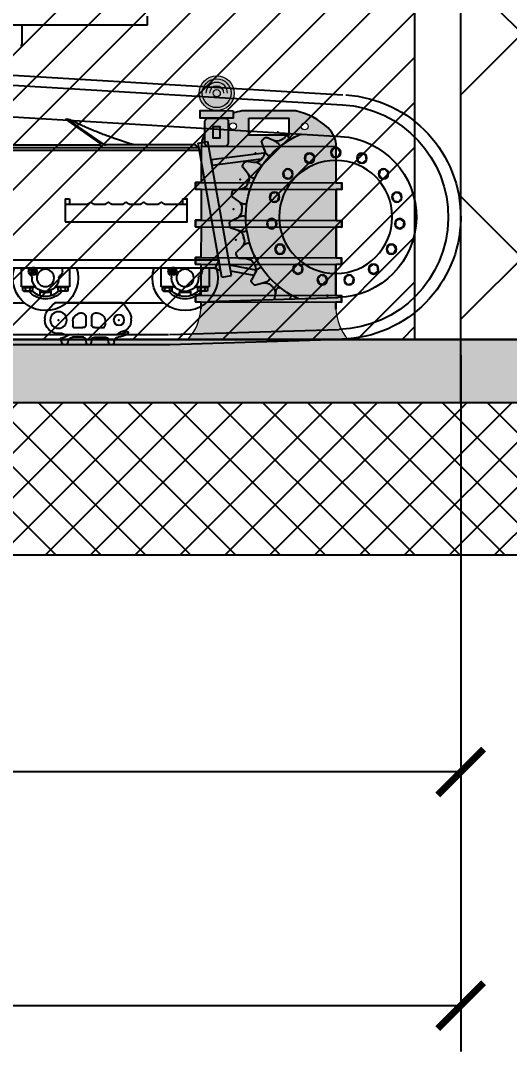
# Model space of a CAD drawing. Header units: metres. Extents: x 668617 to 675126, y 2286318 to 2293677.
# Drawn here: x 672214.571 to 672216.495, y 2287819.993 to 2287824.052 of the extents above; entities that cross this region are included whole.
import ezdxf

# ---------------------------------------------------------------- set-up
doc = ezdxf.new("R2010")
doc.units = ezdxf.units.M
doc.header["$MEASUREMENT"] = 0
doc.layers.add('DMTG_SECCIONES_VIALES', color=250, linetype='Continuous')
doc.layers.add('dp_Fondo del tablero', color=7, linetype='Continuous', lineweight=0, true_color=0xf05123)
doc.layers.add('dp_Pictograma y filete', color=7, linetype='Continuous', lineweight=0, true_color=0x000000)
doc.styles.get("Standard").update_dxf_attribs({"font": 'arial.ttf'})
doc.dimstyles.get("Standard").update_dxf_attribs({"dimtxt": 0.18, "dimasz": 0.18, "dimexe": 0.18, "dimexo": 0.0625, "dimgap": 0.09, "dimtad": 0, "dimtih": 1, "dimtoh": 1, "dimdec": 4, "dimzin": 0, "dimdsep": 46, "dimtxsty": 'Standard', "dimcen": 0.09, "dimadec": 0, "dimazin": 0, "dimtfac": 1, "dimtdec": 4, "dimtofl": 0, "dimtmove": 0, "dimatfit": 3, "dimfxl": 1, "dimtolj": 1, "dimtzin": 0, "dimarcsym": 0})
pattern_1 = [(37.5, (671855.920446, 2287752.40659), (-0.003149668, 0.096341188), [0, -0.076, 0, -0.085, 0, -0.08125]), (7.5, (671855.92045, 2287752.40659), (0.088488835, 0.141107303), [0, -0.041, 0, -0.0685, 0, -0.02625]), (327.5, (671855.858946, 2287752.40659), (0.155707093, 0.000282953), [0, -0.025, 0, -0.09, 0, -0.1175]), (317.5, (671855.85895, 2287752.40659), (0.15030633, 0.04388378), [0, -0.0125, 0, -0.059, 0, -0.0675])]

# ---------------------------------------------------------------- blocks, each defined once
blk = doc.blocks.new('*D448')
at = {"layer": 'Defpoints', "color": 0, "transparency": 16777216}
for p in [(672216.3035, 2287827.5932), (672208.0435, 2287822.5467), (672216.3035, 2287822.5467)]:
    blk.add_point(p, dxfattribs=at)
at = {"layer": 'DMTG_SECCIONES_VIALES', "color": 0, "lineweight": -2, "transparency": 16777216}
for p, q in [((672208.0435, 2287822.6092), (672208.0435, 2287827.7732)), ((672216.3035, 2287822.6092), (672216.3035, 2287827.7732)), ((672208.2235, 2287827.5932), (672211.8497, 2287827.5932)), ((672216.1235, 2287827.5932), (672212.4974, 2287827.5932))]:
    blk.add_line(p, q, dxfattribs=at)
at = {"layer": 'DMTG_SECCIONES_VIALES', "color": 0, "transparency": 16777216}
for points in [[(672208.2235, 2287827.6232), (672208.2235, 2287827.5632), (672208.0435, 2287827.5932)], [(672216.1235, 2287827.6232), (672216.1235, 2287827.5632), (672216.3035, 2287827.5932)]]:
    blk.add_solid(points, dxfattribs=at)
at = {"layer": 'DMTG_SECCIONES_VIALES', "color": 0, "transparency": 16777216, "insert": (672212.1735, 2287827.5932), "char_height": 0.18, "attachment_point": 5}
blk.add_mtext('\\A1;8.26', dxfattribs=at)
blk = doc.blocks.new('veh contruccion')
at = {"color": 0}
for p, q in [((-0.9714, 0.9078), (-0.9714, 0.933)), ((-0.9714, 0.9078), (1.2092, 0.9078)), ((-0.6151, 0.8516), (-0.6151, 0.9078)), ((-0.6151, 0.8516), (-0.6141, 0.8506)), ((-0.6108, 0.8506), (-0.6141, 0.8506)), ((-0.1639, 0.7905), (-1.527, 0.7094)), ((-0.1622, 0.7624), (-1.5254, 0.6813)), ((-0.1568, 0.6721), (-1.52, 0.5911)), ((-0.7411, 0.6416), (-0.8441, 0.5701)), ((-0.7379, 0.6398), (-0.8377, 0.5705)), ((-0.7507, 0.6393), (-0.776, 0.6267)), ((-0.7411, 0.6416), (-0.7507, 0.6393)), ((-0.7411, 0.6416), (-0.7394, 0.6388)), ((-1.3739, 0.5863), (-1.372, 0.5891)), ((-1.3695, 0.5968), (-1.3694, 0.6)), ((-1.3291, 0.5793), (-1.3099, 0.5878)), ((-1.5203, 0.5451), (-1.5133, 0.5571)), ((-1.5133, 0.5571), (-1.4994, 0.5571)), ((-1.4994, 0.5571), (-1.4925, 0.5451)), ((-1.3522, 0.5812), (-1.3583, 0.5853)), ((-1.3462, 0.5674), (-1.3442, 0.5702)), ((-1.338, 0.5753), (-1.3292, 0.5792)), ((-1.3032, 0.5551), (-1.2961, 0.575)), ((-1.2102, 0.1958), (-1.143, 0.5767)), ((-1.1825, 0.1909), (-1.1153, 0.5719)), ((-1.1153, 0.5719), (-1.143, 0.5767)), ((-0.2403, 0.5598), (-1.1174, 0.5598)), ((-1.1174, 0.5598), (-1.1174, 0.5517)), ((-1.1139, 0.5598), (-1.1065, 0.5672)), ((-1.1065, 0.5672), (-0.853, 0.5672)), ((-0.9219, 0.5701), (-0.8833, 0.5833)), ((-0.8377, 0.5705), (-0.8377, 0.5598)), ((-0.8377, 0.5666), (-0.5635, 0.5666)), ((-1.5935, 0.5236), (-1.592, 0.5375)), ((-1.592, 0.5375), (-1.5793, 0.5431)), ((-1.5793, 0.5431), (-1.5681, 0.5349)), ((-1.5681, 0.5349), (-1.5695, 0.5211)), ((-1.5133, 0.533), (-1.5203, 0.5451)), ((-1.4994, 0.533), (-1.5133, 0.533)), ((-1.4925, 0.5451), (-1.4994, 0.533)), ((-1.4447, 0.5349), (-1.4335, 0.5431)), ((-1.4433, 0.5211), (-1.4447, 0.5349)), ((-1.4335, 0.5431), (-1.4207, 0.5375)), ((-1.4207, 0.5375), (-1.4193, 0.5236)), ((-1.3137, 0.5373), (-1.3111, 0.5395)), ((-1.3065, 0.546), (-1.3032, 0.5551)), ((-1.1528, 0.5259), (-1.3024, 0.5449)), ((-1.2945, 0.526), (-1.2992, 0.5317)), ((-1.1548, 0.5099), (-1.2948, 0.5277)), ((-0.2403, 0.5517), (-1.1174, 0.5517)), ((-1.5822, 0.5154), (-1.5935, 0.5236)), ((-1.5695, 0.5211), (-1.5822, 0.5154)), ((-1.4305, 0.5154), (-1.4433, 0.5211)), ((-1.4193, 0.5236), (-1.4305, 0.5154)), ((-1.2928, 0.5111), (-1.2901, 0.5131)), ((-1.2827, 0.5162), (-1.2731, 0.5173)), ((-1.273, 0.5174), (-1.2521, 0.5199)), ((-1.2554, 0.4867), (-1.2427, 0.5036)), ((-1.1528, 0.5259), (-1.1548, 0.5099)), ((-1.6559, 0.4875), (-1.6466, 0.4978)), ((-1.6516, 0.4742), (-1.6559, 0.4875)), ((-1.638, 0.4713), (-1.6516, 0.4742)), ((-1.6466, 0.4978), (-1.633, 0.4949)), ((-1.6287, 0.4817), (-1.638, 0.4713)), ((-1.633, 0.4949), (-1.6287, 0.4817)), ((-1.3841, 0.4817), (-1.3798, 0.4949)), ((-1.3748, 0.4713), (-1.3841, 0.4817)), ((-1.3798, 0.4949), (-1.3662, 0.4978)), ((-1.3612, 0.4742), (-1.3748, 0.4713)), ((-1.3662, 0.4978), (-1.3569, 0.4875)), ((-1.3569, 0.4875), (-1.3612, 0.4742)), ((-1.2707, 0.4727), (-1.2675, 0.474)), ((-1.2612, 0.4789), (-1.2554, 0.4867)), ((-1.2556, 0.4563), (-1.2584, 0.4631)), ((-1.2584, 0.4415), (-1.2552, 0.4427)), ((-1.2472, 0.4434), (-1.2377, 0.4417)), ((-1.2376, 0.4417), (-1.217, 0.4379)), ((-1.6939, 0.4158), (-1.6896, 0.4291)), ((-1.6846, 0.4055), (-1.6939, 0.4158)), ((-1.6896, 0.4291), (-1.676, 0.432)), ((-1.676, 0.432), (-1.6667, 0.4216)), ((-1.6667, 0.4216), (-1.671, 0.4084)), ((-1.3461, 0.4216), (-1.3368, 0.432)), ((-1.3418, 0.4084), (-1.3461, 0.4216)), ((-1.3368, 0.432), (-1.3231, 0.4291)), ((-1.3188, 0.4158), (-1.3282, 0.4055)), ((-1.3231, 0.4291), (-1.3188, 0.4158)), ((-1.2299, 0.4071), (-1.2128, 0.4196)), ((-1.0713, 0.414), (-1.0833, 0.414)), ((-1.0833, 0.414), (-1.0833, 0.3486)), ((-1.0713, 0.414), (-1.0713, 0.3989)), ((-0.7497, 0.414), (-0.7497, 0.3989)), ((-0.7377, 0.414), (-0.7497, 0.414)), ((-0.7377, 0.414), (-0.7377, 0.3486)), ((-1.671, 0.4084), (-1.6846, 0.4055)), ((-1.3282, 0.4055), (-1.3418, 0.4084)), ((-1.2486, 0.3984), (-1.2452, 0.3987)), ((-1.2391, 0.3782), (-1.2397, 0.3855)), ((-1.2376, 0.4015), (-1.2299, 0.4071)), ((-1.0197, 0.3989), (-1.0833, 0.3989)), ((-0.9695, 0.3989), (-1.003, 0.3989)), ((-0.9192, 0.3989), (-0.9527, 0.3989)), ((-0.869, 0.3989), (-0.9018, 0.3989)), ((-0.8187, 0.3989), (-0.8519, 0.3989)), ((-0.7377, 0.3989), (-0.8013, 0.3989)), ((-1.701, 0.3487), (-1.6897, 0.3569)), ((-1.6897, 0.3569), (-1.677, 0.3513)), ((-1.3358, 0.3513), (-1.3231, 0.3569)), ((-1.3231, 0.3569), (-1.3118, 0.3487)), ((-1.2461, 0.3649), (-1.2427, 0.3651)), ((-1.2348, 0.3634), (-1.2263, 0.359)), ((-1.2261, 0.3589), (-1.2075, 0.3492)), ((-1.6995, 0.3349), (-1.701, 0.3487)), ((-1.6868, 0.3292), (-1.6995, 0.3349)), ((-1.6755, 0.3374), (-1.6868, 0.3292)), ((-1.677, 0.3513), (-1.6755, 0.3374)), ((-1.3372, 0.3374), (-1.3358, 0.3513)), ((-1.326, 0.3292), (-1.3372, 0.3374)), ((-1.3132, 0.3349), (-1.326, 0.3292)), ((-1.3118, 0.3487), (-1.3132, 0.3349)), ((-1.238, 0.3205), (-1.2289, 0.3236)), ((-1.2289, 0.3236), (-1.2089, 0.3305)), ((-0.7377, 0.3486), (-1.0833, 0.3486)), ((-1.2494, 0.3208), (-1.246, 0.32)), ((-1.2462, 0.2987), (-1.2447, 0.3059)), ((-1.6787, 0.2708), (-1.6717, 0.2828)), ((-1.6717, 0.2587), (-1.6787, 0.2708)), ((-1.6717, 0.2828), (-1.6578, 0.2828)), ((-1.6578, 0.2828), (-1.6508, 0.2708)), ((-1.6508, 0.2708), (-1.6578, 0.2587)), ((-1.3619, 0.2708), (-1.355, 0.2828)), ((-1.355, 0.2587), (-1.3619, 0.2708)), ((-1.355, 0.2828), (-1.341, 0.2828)), ((-1.341, 0.2828), (-1.3341, 0.2708)), ((-1.3341, 0.2708), (-1.341, 0.2587)), ((-1.2568, 0.288), (-1.2535, 0.2872)), ((-1.2465, 0.2833), (-1.2396, 0.2765)), ((-1.2396, 0.2765), (-1.2246, 0.2617)), ((-1.6578, 0.2587), (-1.6717, 0.2587)), ((-1.341, 0.2587), (-1.355, 0.2587)), ((-1.273, 0.2468), (-1.27, 0.2452)), ((-1.2622, 0.2433), (-1.2526, 0.2436)), ((-1.2526, 0.2436), (-1.2315, 0.2442)), ((-1.1791, 0.21), (-1.1743, 0.2371)), ((-1.1647, 0.218), (-1.1743, 0.2371)), ((0.8892, 0.2401), (-1.1738, 0.2401)), ((-1.1738, 0.2401), (-1.1738, 0.2361)), ((-1.1738, 0.2401), (-1.1738, 0.2361)), ((-1.1647, 0.218), (-1.1738, 0.2361)), ((-1.6266, 0.2086), (-1.6251, 0.2224)), ((-1.6153, 0.2004), (-1.6266, 0.2086)), ((-1.6251, 0.2224), (-1.6124, 0.2281)), ((-1.6026, 0.2061), (-1.6153, 0.2004)), ((-1.6124, 0.2281), (-1.6012, 0.2199)), ((-1.6012, 0.2199), (-1.6026, 0.2061)), ((-1.4116, 0.2199), (-1.4003, 0.2281)), ((-1.4102, 0.2061), (-1.4116, 0.2199)), ((-1.3974, 0.2004), (-1.4102, 0.2061)), ((-1.4003, 0.2281), (-1.3876, 0.2224)), ((-1.3862, 0.2086), (-1.3974, 0.2004)), ((-1.3876, 0.2224), (-1.3862, 0.2086)), ((-1.2898, 0.2178), (-1.2869, 0.216)), ((-1.2813, 0.2102), (-1.2767, 0.2017)), ((-1.2048, 0.226), (-1.2787, 0.2118)), ((-1.2765, 0.2248), (-1.2729, 0.2312)), ((-1.2078, 0.2091), (-1.2735, 0.1964)), ((-1.161, 0.218), (-1.1791, 0.21)), ((0.8801, 0.218), (-1.1647, 0.218)), ((-1.161, 0.218), (-1.1647, 0.218)), ((-1.1477, 0.1667), (-1.1477, 0.218)), ((-1.1266, 0.2071), (-1.1266, 0.218)), ((-1.0301, 0.218), (-1.0301, 0.2071)), ((-1.009, 0.218), (-1.009, 0.1667)), ((-0.7507, 0.1667), (-0.7507, 0.218)), ((-0.7296, 0.2071), (-0.7296, 0.218)), ((-0.6332, 0.218), (-0.6332, 0.2071)), ((-0.6121, 0.218), (-0.6121, 0.1667)), ((-1.558, 0.1862), (-1.5487, 0.1966)), ((-1.5537, 0.173), (-1.558, 0.1862)), ((-1.5487, 0.1966), (-1.5351, 0.1937)), ((-1.5308, 0.1804), (-1.5401, 0.1701)), ((-1.5351, 0.1937), (-1.5308, 0.1804)), ((-1.482, 0.1804), (-1.4777, 0.1937)), ((-1.4727, 0.1701), (-1.482, 0.1804)), ((-1.4777, 0.1937), (-1.4641, 0.1966)), ((-1.4641, 0.1966), (-1.4547, 0.1862)), ((-1.4547, 0.1862), (-1.459, 0.173)), ((-1.3174, 0.1832), (-1.315, 0.1807)), ((-1.3081, 0.1766), (-1.2988, 0.174)), ((-1.2767, 0.2016), (-1.2667, 0.1831)), ((-1.1825, 0.1909), (-1.2102, 0.1958)), ((-1.1236, 0.2), (-1.1195, 0.1958)), ((-1.0372, 0.1958), (-1.033, 0.2)), ((-0.7267, 0.2), (-0.7225, 0.1958)), ((-0.6403, 0.1958), (-0.6361, 0.2)), ((-1.5401, 0.1701), (-1.5537, 0.173)), ((-1.459, 0.173), (-1.4727, 0.1701)), ((-1.342, 0.1603), (-1.3397, 0.1578)), ((-1.3361, 0.1506), (-1.3342, 0.1412)), ((-1.3272, 0.1632), (-1.3219, 0.1682)), ((-1.2988, 0.174), (-1.2785, 0.1684)), ((-1.1446, 0.1636), (-1.1104, 0.1636)), ((-1.1429, 0.1616), (-1.1429, 0.1636)), ((-1.1429, 0.1616), (-1.1142, 0.1616)), ((-1.1425, 0.153), (-1.1425, 0.1616)), ((-1.1425, 0.153), (-1.1401, 0.1516)), ((-1.1401, 0.1516), (-1.117, 0.1516)), ((-1.1355, 0.1532), (-1.1355, 0.1616)), ((-1.1216, 0.1532), (-1.1216, 0.1616)), ((-1.117, 0.1516), (-1.1146, 0.153)), ((-1.1146, 0.153), (-1.1146, 0.1616)), ((-1.1142, 0.1636), (-1.1142, 0.1616)), ((-1.0934, 0.1509), (-1.0934, 0.1389)), ((-1.0885, 0.1472), (-1.0682, 0.1472)), ((-1.0633, 0.1389), (-1.0633, 0.1512)), ((-1.0462, 0.1636), (-1.012, 0.1636)), ((-1.0424, 0.1636), (-1.0424, 0.1616)), ((-1.0138, 0.1616), (-1.0424, 0.1616)), ((-1.042, 0.153), (-1.042, 0.1616)), ((-1.0396, 0.1516), (-1.042, 0.153)), ((-1.0165, 0.1516), (-1.0396, 0.1516)), ((-1.035, 0.1532), (-1.035, 0.1616)), ((-1.0211, 0.1532), (-1.0211, 0.1616)), ((-1.0142, 0.153), (-1.0165, 0.1516)), ((-1.0142, 0.153), (-1.0142, 0.1616)), ((-1.0138, 0.1616), (-1.0138, 0.1636)), ((-0.7477, 0.1636), (-0.7135, 0.1636)), ((-0.746, 0.1616), (-0.746, 0.1636)), ((-0.746, 0.1616), (-0.7173, 0.1616)), ((-0.7456, 0.153), (-0.7456, 0.1616)), ((-0.7456, 0.153), (-0.7432, 0.1516)), ((-0.7432, 0.1516), (-0.7201, 0.1516)), ((-0.7386, 0.1532), (-0.7386, 0.1616)), ((-0.7247, 0.1532), (-0.7247, 0.1616)), ((-0.7201, 0.1516), (-0.7177, 0.153)), ((-0.7177, 0.153), (-0.7177, 0.1616)), ((-0.7173, 0.1636), (-0.7173, 0.1616)), ((-0.6965, 0.1509), (-0.6965, 0.1389)), ((-0.6915, 0.1472), (-0.6713, 0.1472)), ((-0.6663, 0.1389), (-0.6663, 0.1512)), ((-0.6493, 0.1636), (-0.6151, 0.1636)), ((-0.6455, 0.1636), (-0.6455, 0.1616)), ((-0.6169, 0.1616), (-0.6455, 0.1616)), ((-0.6451, 0.153), (-0.6451, 0.1616)), ((-0.6427, 0.1516), (-0.6451, 0.153)), ((-0.6196, 0.1516), (-0.6427, 0.1516)), ((-0.6381, 0.1532), (-0.6381, 0.1616)), ((-0.6242, 0.1532), (-0.6242, 0.1616)), ((-0.6172, 0.153), (-0.6196, 0.1516)), ((-0.6172, 0.153), (-0.6172, 0.1616)), ((-0.6169, 0.1616), (-0.6169, 0.1636)), ((-1.1428, 0.1219), (-1.5133, 0.133)), ((-1.3785, 0.1354), (-1.377, 0.1324)), ((-1.3342, 0.1411), (-1.3316, 0.1276)), ((-0.7422, 0.1185), (-1.0176, 0.1185)), ((-0.8981, 0.1185), (-0.7093, 0.1185)), ((-0.2548, 0.1185), (-0.6207, 0.1185)), ((-0.9189, 0.0929), (-0.9059, 0.1118)), ((-0.8369, 0.0865), (-0.8293, 0.0888)), ((-0.7783, 0.0884), (-0.7721, 0.0859)), ((-0.6899, 0.0994), (-0.7032, 0.114)), ((-0.925, 0.0693), (-0.925, 0.0733)), ((-0.8511, 0.0673), (-0.8511, 0.0557)), ((-0.8124, 0.0763), (-0.8124, 0.0557)), ((-0.7963, 0.0763), (-0.7963, 0.0557)), ((-0.7596, 0.0673), (-0.7596, 0.0527)), ((-0.6797, 0.0733), (-0.6797, 0.0693)), ((-1.0339, 0.0282), (-1.516, 0.0426)), ((-0.8475, 0.049), (-0.8475, 0.0482)), ((-0.846, 0.0467), (-0.8234, 0.0467)), ((-0.8219, 0.0477), (-0.8204, 0.0477)), ((-0.7883, 0.0477), (-0.7869, 0.0477)), ((-0.7854, 0.0467), (-0.7628, 0.0467)), ((-0.7612, 0.049), (-0.7612, 0.0482)), ((-0.7287, 0.0306), (-0.7184, 0.0306)), ((-1.0348, 0), (-1.5247, 0.0148)), ((1.0348, 0), (-1.0348, 0)), ((1.0342, 0.0281), (-1.0315, 0.0281)), ((-0.889, 0.0211), (-0.8962, 0.0224)), ((-0.7523, 0.0281), (-0.8891, 0.0281)), ((-0.7345, 0.0281), (-0.8855, 0.0281)), ((-0.8767, 0.0083), (-0.8759, 0.0026)), ((-0.8611, 0.0025), (-0.8591, 0.0158)), ((-0.8187, 0.0201), (-0.8541, 0.0201)), ((-0.8114, 0.0025), (-0.8137, 0.0159)), ((-0.7951, 0.0159), (-0.7974, 0.0025)), ((-0.7901, 0.0201), (-0.7583, 0.0201)), ((-0.7447, 0.003), (-0.7467, 0.0109)), ((-0.7238, 0.016), (-0.728, 0.0028)), ((-0.7238, 0.016), (-0.7239, 0.0159)), ((-0.8641, 0), (-0.8729, 0)), ((-0.8004, 0), (-0.8084, 0)), ((-0.7318, 0), (-0.7408, 0))]:
    blk.add_line(p, q, dxfattribs=at)
for centre, radius in [((-1.5064, 0.5451), 0.0143), ((-1.5808, 0.5293), 0.0143), ((-1.432, 0.5293), 0.0143), ((-1.5064, 0.3622), 0.1608), ((-1.6423, 0.4846), 0.0143), ((-1.3705, 0.4846), 0.0143), ((-1.6803, 0.4187), 0.0143), ((-1.3325, 0.4187), 0.0143), ((-1.6883, 0.3431), 0.0143), ((-1.3245, 0.3431), 0.0143), ((-1.6648, 0.2708), 0.0143), ((-1.348, 0.2708), 0.0143), ((-1.6139, 0.2142), 0.0143), ((-1.3989, 0.2142), 0.0143), ((-1.0783, 0.1889), 0.0246), ((-1.0445, 0.208), 0.01), ((-1.0445, 0.208), 0.00661), ((-1.0445, 0.208), 0.00618), ((-1.0445, 0.208), 0.00301), ((-0.6814, 0.1889), 0.0246), ((-0.6476, 0.208), 0.01), ((-0.6476, 0.208), 0.00661), ((-0.6476, 0.208), 0.00618), ((-0.6476, 0.208), 0.00301), ((-1.5444, 0.1833), 0.0143), ((-1.4684, 0.1833), 0.0143), ((-0.7184, 0.0693), 0.0236), ((-0.8903, 0.0693), 0.0151)]:
    blk.add_circle(centre, radius, dxfattribs=at)
for centre, radius, start, end in [((-1.5142, 0.3621), 0.3475, 93.4023, 268.2799), ((-1.5064, 0.3622), 0.3197, 93.4023, 268.2799), ((-1.0875, 1.2662), 0.7114, 293.6474, 294.23), ((-1.0586, 1.2019), 0.6408, 294.2289, 294.8752), ((-1.0283, 1.1366), 0.5689, 294.8742, 295.6014), ((-0.997, 1.0712), 0.4964, 295.5993, 296.4329), ((-1.5064, 0.3622), 0.2293, 93.4023, 268.2799), ((-1.5064, 0.3622), 0.2556, 294.5235, 67.1589), ((-1.3781, 0.5891), 0.00502, 240.8682, 326.4589), ((-1.3846, 0.5975), 0.0151, 326.4593, 357.4595), ((-1.345, 0.6054), 0.0241, 192.6495, 236.4592), ((-1.3078, 0.5832), 0.00502, 47.989, 113.9692), ((-1.5247, 0.3424), 0.3291, 46.2965, 47.9887), ((-1.3014, 1.8024), 1.2888, 289.2555, 289.5773), ((-1.2909, 1.7728), 1.2574, 289.5772, 289.907), ((-1.2781, 1.7377), 1.2201, 289.9069, 290.2468), ((-1.2638, 1.6989), 1.1787, 290.2467, 290.5985), ((-1.2477, 1.6561), 1.133, 290.598, 290.964), ((-1.23, 1.61), 1.0835, 290.9641, 291.3468), ((-1.2105, 1.5599), 1.0298, 291.3461, 291.7488), ((-1.189, 1.5061), 0.9719, 291.7491, 292.1756), ((-1.1661, 1.4498), 0.9111, 292.1753, 292.63), ((-1.1413, 1.3905), 0.8468, 292.6297, 293.1184), ((-1.1152, 1.3294), 0.7804, 293.1172, 293.6475), ((-1.3389, 0.6013), 0.0241, 236.4593, 293.9686), ((-1.3421, 0.5645), 0.00502, 144.9687, 230.5599), ((-1.3319, 0.5615), 0.0151, 113.9687, 144.9687), ((-1.3008, 0.5767), 0.00502, 340.3169, 46.297), ((-1.3008, 0.5767), 0.00502, 340.3169, 46.297), ((-0.939, 0.6192), 0.052, 269.8901, 271.0938), ((-0.939, 0.6193), 0.0521, 271.0938, 272.2945), ((-0.939, 0.6194), 0.0522, 272.294, 273.4917), ((-0.939, 0.6196), 0.0524, 273.4919, 274.6866), ((-0.939, 0.6197), 0.0525, 274.6872, 275.8792), ((-0.9391, 0.6198), 0.0526, 275.8786, 277.0678), ((-0.9391, 0.6199), 0.0527, 277.0678, 278.2543), ((-0.9391, 0.62), 0.0528, 278.254, 279.438), ((-0.9391, 0.6201), 0.053, 279.4372, 280.6186), ((-0.9391, 0.6203), 0.0531, 280.619, 281.8284), ((-0.9391, 0.6204), 0.0532, 281.8295, 283.0316), ((-0.9392, 0.6205), 0.0533, 283.0308, 284.2255), ((-0.9392, 0.6205), 0.0534, 284.2255, 285.4129), ((-0.9392, 0.6206), 0.0535, 285.4135, 286.5933), ((-0.9392, 0.6207), 0.0535, 286.5924, 287.7649), ((-0.9393, 0.6208), 0.0536, 287.764, 288.9291), ((-1.3103, 1.828), 1.316, 288.9408, 289.2559), ((-0.3772, -28.0783), 28.6495, 90.9505, 90.95165), ((0.4736, -23.6495), 24.253, 93.13289, 93.13427), ((1.0874, -20.1145), 20.7725, 95.35521, 95.35681), ((1.5483, -17.435), 18.1616, 97.59078, 97.59261), ((2.2074, -17.1005), 17.9306, 99.81821, 99.82005), ((2.2634, -13.9926), 14.8893, 102.06809, 102.07038), ((2.5266, -12.6106), 13.6038, 104.36741, 104.36993), ((2.7474, -11.4495), 12.5438, 106.65803, 106.66078), ((2.9351, -10.4524), 11.6517, 108.9455, 108.94848), ((3.0953, -9.5897), 10.8963, 111.21241, 111.21562), ((3.2324, -8.8319), 10.2473, 113.45748, 113.46091), ((3.3499, -8.1569), 9.6822, 115.68189, 115.68556), ((3.5956, -7.8411), 9.5108, 117.83739, 117.84106), ((3.5073, -6.9981), 8.7299, 119.90515, 119.90905), ((3.7678, -6.8426), 8.7302, 121.89241, 121.89631), ((3.7455, -6.2798), 8.2453, 123.82316, 123.82729), ((-1.3169, 0.5412), 0.00502, 223.7254, 309.3161), ((-1.3207, 0.5511), 0.0151, 309.3165, 340.3166), ((-1.2805, 0.547), 0.0241, 160.3164, 219.3163), ((-1.2897, 0.5071), 0.00502, 127.8259, 213.4171), ((-1.2759, 0.5413), 0.0241, 219.3165, 276.8258), ((-1.2809, 0.5012), 0.0151, 96.8259, 127.8259), ((-1.2515, 0.5149), 0.00502, 30.8461, 96.8263), ((-1.5297, 0.3487), 0.3291, 29.1537, 30.8458), ((-1.2467, 0.5066), 0.00502, 323.174, 29.1541), ((-1.2467, 0.5066), 0.00502, 323.174, 29.1541), ((-1.2726, 0.4774), 0.00502, 206.5825, 292.1732), ((-1.2732, 0.488), 0.0151, 292.1736, 323.1737), ((-1.2361, 0.4722), 0.0241, 143.1735, 202.1734), ((-1.2566, 0.4368), 0.00502, 110.683, 196.2742), ((-1.2333, 0.4654), 0.0241, 202.1736, 259.6829), ((-1.2499, 0.4286), 0.0151, 79.683, 110.683), ((-1.2178, 0.433), 0.00502, 13.7033, 79.6835), ((-1.5327, 0.3562), 0.3291, 12.0108, 13.7029), ((-1.2157, 0.4236), 0.00502, 306.0312, 12.0113), ((-1.2157, 0.4236), 0.00502, 306.0312, 12.0113), ((-1.249, 0.4034), 0.00502, 189.4397, 275.0303), ((-1.2465, 0.4137), 0.0151, 275.0308, 306.0309), ((-1.2157, 0.3876), 0.0241, 126.0307, 185.0306), ((-1.0197, 0.4039), 0.00502, 269.9997, 330.0001), ((-1.011, 0.3989), 0.00502, 29.9999, 150.0003), ((-1.0023, 0.4039), 0.00502, 209.9998, 269.9998), ((-0.9695, 0.4039), 0.00502, 269.9997, 330.0001), ((-0.9608, 0.3989), 0.00502, 29.9999, 150.0003), ((-0.9521, 0.4039), 0.00502, 209.9998, 269.9998), ((-0.9192, 0.4039), 0.00502, 269.9997, 330.0001), ((-0.9105, 0.3989), 0.00502, 29.9999, 150.0003), ((-0.9018, 0.4039), 0.00502, 209.9998, 269.9998), ((-0.869, 0.4039), 0.00502, 269.9997, 330.0001), ((-0.8603, 0.3989), 0.00502, 29.9999, 150.0003), ((-0.8516, 0.4039), 0.00502, 209.9998, 269.9998), ((-0.8187, 0.4039), 0.00502, 269.9997, 330.0001), ((-0.81, 0.3989), 0.00502, 29.9999, 150.0003), ((-0.8013, 0.4039), 0.00502, 209.9998, 269.9998), ((-1.2458, 0.3599), 0.00502, 93.5402, 179.1314), ((-1.2417, 0.35), 0.0151, 62.5402, 93.5401), ((-1.215, 0.3803), 0.0241, 185.0307, 242.54), ((-1.2483, 0.3257), 0.00502, 172.2968, 257.8875), ((-1.2211, 0.3008), 0.0241, 108.8878, 167.8877), ((-1.2105, 0.3352), 0.00502, 288.8883, 354.8684), ((-1.2105, 0.3352), 0.00502, 288.8883, 354.8684), ((-1.2098, 0.3448), 0.00502, 356.5604, 62.5406), ((-1.5333, 0.3642), 0.3291, 354.8679, 356.5601), ((-1.2226, 0.2936), 0.0241, 167.8879, 225.3972), ((-1.2429, 0.3348), 0.0151, 257.8879, 288.888), ((-1.258, 0.2831), 0.00502, 76.3973, 161.9885), ((-1.2571, 0.2726), 0.0151, 45.3973, 76.3973), ((-1.2706, 0.2512), 0.00502, 155.1539, 240.7446), ((-1.2519, 0.2195), 0.0241, 91.7449, 150.7449), ((-1.2627, 0.2583), 0.0151, 240.745, 271.7452), ((-1.2316, 0.2492), 0.00502, 271.7455, 337.7256), ((-1.2316, 0.2492), 0.00502, 271.7455, 337.7256), ((-1.5315, 0.3721), 0.3291, 337.7251, 339.4172), ((-1.2281, 0.2581), 0.00502, 339.4176, 45.3977), ((-1.2924, 0.2134), 0.00502, 59.2544, 144.8456), ((-1.2946, 0.2031), 0.0151, 28.2545, 59.2544), ((-1.2554, 0.213), 0.0241, 150.745, 208.2543), ((-1.0783, 0.1889), 0.0929, 161.7289, 18.2711), ((-1.1165, 0.2071), 0.01, 180, 225), ((-1.0401, 0.2071), 0.01, 315, 0), ((-0.6814, 0.1889), 0.0929, 161.7289, 18.2711), ((-0.7196, 0.2071), 0.01, 180, 225), ((-0.6432, 0.2071), 0.01, 315, 0), ((-1.3137, 0.1866), 0.00502, 138.0111, 223.6018), ((-1.3041, 0.1911), 0.0151, 223.6022, 254.6023), ((-1.5275, 0.379), 0.3291, 320.5822, 322.2744), ((-1.2712, 0.1807), 0.00502, 322.2747, 28.2549), ((-1.1266, 0.1887), 0.01, 0.17, 45), ((-1.0783, 0.1889), 0.0382, 180.1603, 359.8301), ((-1.0301, 0.1887), 0.01, 135, 179.8301), ((-0.7296, 0.1887), 0.01, 0.17, 45), ((-0.6814, 0.1889), 0.0382, 180.1603, 359.8301), ((-0.6332, 0.1887), 0.01, 135, 179.8301), ((-1.3457, 0.157), 0.00502, 42.1116, 127.7028), ((-1.3509, 0.1477), 0.0151, 11.1116, 42.1116), ((-1.3106, 0.1457), 0.0241, 133.6022, 191.1115), ((-1.3052, 0.1508), 0.0241, 74.6021, 133.602), ((-1.2771, 0.1733), 0.00502, 254.6026, 320.5827), ((-1.2771, 0.1733), 0.00502, 254.6026, 320.5827), ((-1.1446, 0.1667), 0.00301, 179.9999, 270), ((-1.139, 0.1562), 0.00461, 269.5904, 318.9756), ((-1.1286, 0.1677), 0.0161, 244.3411, 295.6589), ((-1.0783, 0.1889), 0.06, 218.4286, 321.5714), ((-1.1181, 0.1562), 0.00461, 221.0243, 269.5904), ((-1.0783, 0.1889), 0.0528, 224.201, 315.799), ((-1.1104, 0.1556), 0.00804, 46.0186, 90), ((-1.0984, 0.1509), 0.00502, 0.0001, 46.3702), ((-1.0885, 0.1522), 0.00502, 187.6179, 270), ((-1.0682, 0.1522), 0.00502, 270, 352.3821), ((-1.0582, 0.1509), 0.00502, 133.6283, 172.861), ((-1.0462, 0.1556), 0.00804, 90, 134.1833), ((-1.0385, 0.1562), 0.00461, 270.4096, 318.9757), ((-1.0281, 0.1677), 0.0161, 244.3411, 295.6589), ((-1.0176, 0.1562), 0.00461, 221.0243, 270.4096), ((-1.012, 0.1667), 0.00301, 270.0001, 0.0001), ((-0.7477, 0.1667), 0.00301, 179.9999, 270), ((-0.7421, 0.1562), 0.00461, 269.5904, 318.9756), ((-0.7317, 0.1677), 0.0161, 244.3411, 295.6589), ((-0.6814, 0.1889), 0.06, 218.4286, 321.5714), ((-0.7212, 0.1562), 0.00461, 221.0243, 269.5904), ((-0.6814, 0.1889), 0.0528, 224.201, 315.799), ((-0.7135, 0.1556), 0.00804, 46.0186, 90), ((-0.7015, 0.1509), 0.00502, 0.0001, 46.3702), ((-0.6915, 0.1522), 0.00502, 187.6179, 270), ((-0.6713, 0.1522), 0.00502, 270, 352.3821), ((-0.6613, 0.1509), 0.00502, 133.6283, 172.861), ((-0.6493, 0.1556), 0.00804, 90, 134.1833), ((-0.6416, 0.1562), 0.00461, 270.4096, 318.9757), ((-0.6312, 0.1677), 0.0161, 244.3411, 295.6589), ((-0.6207, 0.1562), 0.00461, 221.0243, 270.4096), ((-0.6151, 0.1667), 0.00301, 270.0001, 0.0001), ((-1.374, 0.1377), 0.00502, 120.8682, 206.4589), ((-1.3635, 0.1391), 0.0151, 206.4593, 222.706), ((-0.8894, 0.1004), 0.0201, 115.8419, 145.5562), ((-0.7181, 0.1004), 0.0201, 42.4742, 64.158), ((-0.8903, 0.0733), 0.0347, 145.5562, 180), ((-0.8255, 0.0763), 0.0131, 0, 106.906), ((-0.7833, 0.0763), 0.0131, 67.8081, 180), ((-0.7184, 0.0733), 0.0387, 0, 43.5365), ((-0.8903, 0.0693), 0.0347, 180, 263.2746), ((-0.831, 0.0673), 0.0201, 106.906, 180), ((-0.7797, 0.0673), 0.0201, 0, 67.8081), ((-0.7184, 0.0693), 0.0387, 270, 360), ((-0.9127, 0.0331), 0.00352, 92.3382, 186.9488), ((-0.9142, 0.0329), 0.00201, 186.9488, 229.9058), ((-0.8891, 0.0628), 0.041, 229.9058, 260), ((-0.913, 0.0336), 0.00301, 50.654, 87.4745), ((-0.8891, 0.0628), 0.0347, 230.6542, 270), ((-0.895, 0.0299), 0.00502, 18.8336, 83.2745), ((-0.8855, 0.0331), 0.00502, 198.8335, 270), ((-0.8431, 0.0557), 0.00804, 180, 236.8898), ((-0.846, 0.0482), 0.00151, 180, 270), ((-0.8234, 0.0482), 0.00151, 270, 340.5288), ((-0.8204, 0.0557), 0.00804, 270, 0), ((-0.7883, 0.0557), 0.00804, 180, 270), ((-0.7854, 0.0482), 0.00151, 199.4713, 270), ((-0.7628, 0.0482), 0.00151, 270, 0), ((-0.7646, 0.0527), 0.00502, 312.5319, 0), ((-0.7287, 0.0226), 0.00804, 90, 136.5675), ((-0.8916, 0.0063), 0.0151, 7.8712, 80), ((-0.8729, 0.003), 0.00301, 187.8712, 270.0001), ((-0.8641, 0.003), 0.00301, 270.0002, 351.4692), ((-0.8541, 0.015), 0.00502, 89.9999, 171.4693), ((-0.8187, 0.015), 0.00502, 9.9262, 90), ((-0.8084, 0.003), 0.00301, 189.9263, 270), ((-0.8004, 0.003), 0.00301, 270, 350.0737), ((-0.7901, 0.015), 0.00502, 90, 170.0738), ((-0.7583, 0.008), 0.0121, 14.0362, 90), ((-0.7523, 0.0201), 0.00804, 53.3565, 90.0001), ((-0.7168, 0.0678), 0.0514, 233.3565, 261.3811), ((-0.7408, 0.004), 0.00402, 194.0362, 269.9998), ((-0.7318, 0.004), 0.00402, 269.9999, 342.646), ((-0.7246, 0.0161), 0.000789, 342.646, 81.3811)]:
    blk.add_arc(centre, radius, start, end, dxfattribs=at)
for p in [(-1.3421, 0.6031), (-1.3556, 0.5834), (-1.2971, 0.5291), (-1.2784, 0.544), (-1.2572, 0.46), (-1.2349, 0.4687), (-1.0833, 0.414), (-1.0833, 0.414), (-1.2394, 0.3822), (-1.2156, 0.384), (-1.0833, 0.3989), (-1.0833, 0.3486), (-1.2454, 0.3026), (-1.2221, 0.2973), (-1.2745, 0.2283), (-1.2539, 0.2164), (-1.1647, 0.218), (-0.8981, 0.1185), (-0.7093, 0.1185), (-0.8903, 0.0693), (-0.8903, 0.0693), (-0.7184, 0.0693), (-0.8855, 0.0281), (-0.8347, 0.0281), (-0.8347, 0.0281), (-0.8347, 0.0281), (-0.7741, 0.0281), (-0.7741, 0.0281), (-0.7741, 0.0281), (-0.7345, 0.0281), (-0.8755, 0), (-0.8615, 0), (-0.8109, 0), (-0.7979, 0), (-0.7439, 0), (-0.7288, 0)]:
    blk.add_point(p, dxfattribs=at)
blk = doc.blocks.new('_ArchTick')
at = {"color": 0, "linetype": 'ByBlock', "const_width": 0.15}
blk.add_lwpolyline([(-0.5, -0.5), (0.5, 0.5)], dxfattribs=at)
blk = doc.blocks.new('*D438')
at = {"layer": 'Defpoints', "color": 0, "transparency": 16777216}
for p in [(672210.9435, 2287822.7967), (672216.3035, 2287822.7967), (672210.9435, 2287821.0933)]:
    blk.add_point(p, dxfattribs=at)
at = {"layer": 'DMTG_SECCIONES_VIALES', "color": 0, "lineweight": -2, "transparency": 16777216}
for p, q in [((672210.9435, 2287822.7342), (672210.9435, 2287820.9133)), ((672216.3035, 2287822.7342), (672216.3035, 2287820.9133)), ((672210.9435, 2287821.0933), (672213.2998, 2287821.0933)), ((672216.3035, 2287821.0933), (672213.9473, 2287821.0933))]:
    blk.add_line(p, q, dxfattribs=at)
at = {"layer": 'DMTG_SECCIONES_VIALES', "color": 0, "lineweight": -2, "transparency": 16777216, "xscale": 0.18, "yscale": 0.18, "zscale": 0.18, "rotation": 180}
blk.add_blockref('_ArchTick', (672210.9435, 2287821.0933), dxfattribs=at)
at = {"layer": 'DMTG_SECCIONES_VIALES', "color": 0, "lineweight": -2, "transparency": 16777216, "xscale": 0.18, "yscale": 0.18, "zscale": 0.18}
blk.add_blockref('_ArchTick', (672216.3035, 2287821.0933), dxfattribs=at)
at = {"layer": 'DMTG_SECCIONES_VIALES', "color": 0, "transparency": 16777216, "insert": (672213.6235, 2287821.0933), "char_height": 0.18, "attachment_point": 5}
blk.add_mtext('\\A1;5.36', dxfattribs=at)
blk = doc.blocks.new('tambo_SCT')
at = {"layer": 'dp_Fondo del tablero', "true_color": 0xf08e0f}
h = blk.add_hatch(color=30, dxfattribs=at)
edge = h.paths.add_edge_path()
edge.add_arc((7.06, 62.65), 4.44, 0, 360)
at = {"layer": 'dp_Fondo del tablero', "true_color": 0xffca00}
h = blk.add_hatch(color=40, dxfattribs=at)
h.paths.add_polyline_path([(11.25, 58.21), (11.25, 56.3), (7.06, 56.3), (2.87, 56.3), (2.87, 58.21), (7.06, 58.21)])
edge = h.paths.add_edge_path()
edge.add_line((4.92, 56.3), (9.19, 56.3))
edge.add_arc((9.19, 55.47), 0.832, 0, 90, ccw=False)
edge.add_line((10.03, 55.47), (10.03, 49.93))
edge.add_arc((9.19, 49.93), 0.832, -90, 0, ccw=False)
edge.add_line((9.19, 49.1), (4.92, 49.1))
edge.add_arc((4.92, 49.93), 0.832, 180, 270, ccw=False)
edge.add_line((4.09, 49.93), (4.09, 55.47))
edge.add_arc((4.92, 55.47), 0.832, 90, 180, ccw=False)
h.paths.add_polyline_path([(6.2, 54.19), (7.92, 54.19), (7.92, 51.2), (6.2, 51.2)], flags=16)
at = {"layer": 'dp_Fondo del tablero'}
h = blk.add_hatch(color=256, dxfattribs=at)
h.paths.add_polyline_path([(37.54, 49.04, 0.208145), (35.42, 53.91, 0.13635), (27.2, 58.18), (13.51, 58.18, 0.03408), (11.25, 57.54), (11.25, 56.3), (9.19, 56.3, -0.414214), (10.03, 55.47), (10.03, 49.93, -0.414214), (9.19, 49.1)])
h.paths.add_polyline_path([(28.6, 54.27, -1), (30.35, 54.27, -1)], flags=16)
h.paths.add_polyline_path([(25.46, 51.99), (15.26, 51.99), (15.26, 56.35), (25.46, 56.35)], flags=16)
h.paths.add_polyline_path([(10.37, 54.27, -1), (12.11, 54.27, -1)], flags=16)
h = blk.add_hatch(color=256, dxfattribs=at)
h.paths.add_polyline_path([(4.92, 49.1, -0.414214), (4.09, 49.93), (4.09, 52.42, 0.133761), (3.17, 49.04)])
h.paths.add_polyline_path([(6.2, 51.2), (7.92, 51.2), (7.92, 54.19), (6.2, 54.19)])
h = blk.add_hatch(color=256, dxfattribs=at)
h.paths.add_polyline_path([(37.54, 39.89), (37.54, 49.04), (3.17, 49.04), (3.17, 39.89)])
h.paths.add_polyline_path([(38.96, 38.19), (38.96, 39.89), (1.76, 39.89), (1.76, 38.19)])
h.paths.add_polyline_path([(1.76, 30.34), (1.76, 28.65), (38.96, 28.65), (38.96, 30.34)])
h.paths.add_polyline_path([(37.54, 20.79), (37.54, 28.65), (3.17, 28.65), (3.17, 20.79)])
h.paths.add_polyline_path([(38.96, 19.1), (38.96, 20.79), (1.76, 20.79), (1.76, 19.1)])
h.paths.add_polyline_path([(1.76, 11.24), (1.76, 9.55), (38.96, 9.55), (38.96, 11.24)])
blk.add_hatch(color=256, dxfattribs=at).paths.add_polyline_path([(3.17, 9.55), (3.17, 9.35, -0.196465), (0, 0), (40.71, 0, -0.16513), (37.54, 7.77), (37.54, 9.55)])
at = {"layer": 'dp_Pictograma y filete', "true_color": 0xffffff}
h = blk.add_hatch(color=7, dxfattribs=at)
h.paths.add_polyline_path([(3.17, 38.19), (3.17, 30.34), (37.54, 30.34), (37.54, 38.19)])
h.paths.add_polyline_path([(3.17, 19.1), (3.17, 11.24), (37.54, 11.24), (37.54, 19.1)])
at = {"layer": 'dp_Pictograma y filete', "lineweight": -3}
for p, q in [((37.54, 49.04), (3.17, 49.04)), ((3.17, 49.04), (3.17, 39.89)), ((37.54, 39.89), (37.54, 49.04)), ((1.76, 38.19), (1.76, 39.89)), ((1.76, 39.89), (38.96, 39.89)), ((38.96, 38.19), (38.96, 39.89)), ((38.96, 38.19), (38.96, 39.89)), ((1.76, 38.19), (38.96, 38.19)), ((1.76, 28.65), (1.76, 30.34)), ((1.76, 30.34), (38.96, 30.34)), ((38.96, 28.65), (38.96, 30.34)), ((38.96, 28.65), (38.96, 30.34)), ((1.76, 28.65), (38.96, 28.65)), ((1.76, 19.1), (1.76, 20.79)), ((1.76, 20.79), (38.96, 20.79)), ((1.76, 19.1), (38.96, 19.1)), ((38.96, 19.1), (38.96, 20.79)), ((38.96, 19.1), (38.96, 20.79)), ((1.76, 9.55), (1.76, 11.24)), ((1.76, 11.24), (38.96, 11.24)), ((35.42, 10.9), (35.42, 11.49)), ((38.96, 9.39), (38.96, 11.24)), ((38.96, 9.55), (38.96, 11.24)), ((1.76, 9.55), (38.96, 9.55)), ((0, 0), (40.71, 0))]:
    blk.add_line(p, q, dxfattribs=at)
for points in [[(11.25, 58.21), (11.25, 56.3), (7.06, 56.3), (2.87, 56.3), (2.87, 58.21), (7.06, 58.21)], [(15.26, 56.35), (25.46, 56.35), (25.46, 51.99), (15.26, 51.99)], [(6.2, 54.19), (7.92, 54.19), (7.92, 51.2), (6.2, 51.2)]]:
    blk.add_lwpolyline(points, close=True, dxfattribs=at)
for points in [[(37.54, 49.04, 0.208145), (35.42, 53.91, 0.13635), (27.2, 58.18), (13.51, 58.18, 0.03408), (11.25, 57.54, 0.03408)], [(4.09, 52.42, 0.133761), (3.17, 49.04)]]:
    blk.add_lwpolyline(points, format="xyb", dxfattribs=at)
blk.add_lwpolyline([(4.92, 56.3), (9.19, 56.3, -0.414214), (10.03, 55.47), (10.03, 49.93, -0.414214), (9.19, 49.1), (4.92, 49.1, -0.414214), (4.09, 49.93), (4.09, 55.47, -0.414214)], format="xyb", close=True, dxfattribs=at)
for points in [[(3.17, 39.89), (1.76, 39.89), (1.76, 38.19), (3.17, 38.19)], [(37.54, 39.89), (38.96, 39.89), (38.96, 38.19), (37.54, 38.19)], [(3.17, 38.19), (3.17, 30.34)], [(37.54, 30.34), (37.54, 38.19)], [(37.54, 38.19), (37.54, 30.34)], [(3.17, 30.34), (1.76, 30.34), (1.76, 28.65), (3.17, 28.65)], [(37.54, 30.34), (38.96, 30.34), (38.96, 28.65), (37.54, 28.65)], [(3.17, 28.65), (3.17, 20.79)], [(37.54, 20.79), (37.54, 28.65)], [(37.54, 28.65), (37.54, 20.79)], [(3.17, 20.79), (1.76, 20.79), (1.76, 19.1), (3.17, 19.1)], [(3.17, 19.1), (3.17, 11.24)], [(37.54, 20.79), (38.96, 20.79), (38.96, 19.1), (37.54, 19.1)], [(37.54, 11.24), (37.54, 19.1)], [(37.54, 19.1), (37.54, 11.24)], [(3.17, 11.24), (1.76, 11.24), (1.76, 9.55), (3.17, 9.55)], [(37.54, 11.24), (38.96, 11.24), (38.96, 9.55), (37.54, 9.55)], [(3.17, 9.55), (3.17, 7.77)], [(37.54, 7.77), (37.54, 9.55)], [(37.54, 9.55), (37.54, 7.77)]]:
    blk.add_lwpolyline(points, dxfattribs=at)
at = {"layer": 'dp_Pictograma y filete'}
for centre, radius in [((7.06, 62.65), 4.44), ((7.06, 62.65), 3.67), ((7.06, 62.65), 0.917), ((11.24, 54.27), 0.873), ((29.47, 54.27), 0.873)]:
    blk.add_circle(centre, radius, dxfattribs=at)
for centre, radius, start, end in [((7.06, 62.65), 2.75, 0, 180), ((7.06, 62.65), 1.83, 0, 180), ((-9.85, 8.56), 13.05, 319.0167, 356.5232), ((50.56, 8.56), 13.05, 183.4768, 220.9833)]:
    blk.add_arc(centre, radius, start, end, dxfattribs=at)
blk = doc.blocks.new('*D405')
at = {"layer": 'Defpoints', "color": 0, "transparency": 16777216}
for p in [(672196.2535, 2287822.7967), (672216.3035, 2287822.7967), (672216.3035, 2287820.173)]:
    blk.add_point(p, dxfattribs=at)
at = {"layer": 'DMTG_SECCIONES_VIALES', "color": 0, "lineweight": -2, "transparency": 16777216}
for p, q in [((672196.2535, 2287822.7342), (672196.2535, 2287819.993)), ((672216.3035, 2287822.7342), (672216.3035, 2287819.993)), ((672196.2535, 2287820.173), (672205.8826, 2287820.173)), ((672216.3035, 2287820.173), (672206.6745, 2287820.173))]:
    blk.add_line(p, q, dxfattribs=at)
at = {"layer": 'DMTG_SECCIONES_VIALES', "color": 0, "lineweight": -2, "transparency": 16777216, "xscale": 0.18, "yscale": 0.18, "zscale": 0.18, "rotation": 180}
blk.add_blockref('_ArchTick', (672196.2535, 2287820.173), dxfattribs=at)
at = {"layer": 'DMTG_SECCIONES_VIALES', "color": 0, "lineweight": -2, "transparency": 16777216, "xscale": 0.18, "yscale": 0.18, "zscale": 0.18}
blk.add_blockref('_ArchTick', (672216.3035, 2287820.173), dxfattribs=at)
at = {"layer": 'DMTG_SECCIONES_VIALES', "color": 0, "transparency": 16777216, "insert": (672206.2785, 2287820.173), "char_height": 0.18, "attachment_point": 5}
blk.add_mtext('\\A1;20.05', dxfattribs=at)

msp = doc.modelspace()

# ---------------------------------------------------------------- hatches: boundary and pattern name
at = {"layer": 'DMTG_SECCIONES_VIALES', "true_color": 0x939598}
h = msp.add_hatch(dxfattribs=at)
h.set_pattern_fill('ANSI37', color=252, scale=5)
h.set_pattern_definition([(45, (671855.92045, 2287752.4066), (-0.4419417, 0.4419417), []), (135, (671855.92045, 2287752.4066), (-0.4419417, -0.4419417), [])])
h.paths.add_polyline_path([(672191.25355, 2287822.79673), (672196.25355, 2287822.79673), (672196.25355, 2287828.64673), (672191.25355, 2287828.64673)])
h.paths.add_polyline_path([(672216.30355, 2287822.79673), (672221.30355, 2287822.79673), (672221.30355, 2287828.64673), (672216.30355, 2287828.64673)])
at = {"layer": 'DMTG_SECCIONES_VIALES'}
h = msp.add_hatch(dxfattribs=at)
h.set_pattern_fill('ANSI31', color=51)
h.set_pattern_definition([(45, (672091.9349, 2287769.89963), (-0.08838835, 0.08838835), [])])
h.paths.add_polyline_path([(672208.04355, 2287827.32603), (672208.04355, 2287822.54673), (672210.94355, 2287822.54673), (672210.94355, 2287822.79673), (672216.12355, 2287822.79673), (672216.12355, 2287827.32603)])
at = {"layer": 'DMTG_SECCIONES_VIALES', "true_color": 0x000000}
h = msp.add_hatch(dxfattribs=at)
h.set_pattern_fill('AR-SAND', color=18, scale=0.05)
h.set_pattern_definition(pattern_1)
h.paths.add_polyline_path([(672196.25355, 2287822.79673), (672191.25355, 2287822.79673), (672191.25355, 2287822.54673), (672196.25355, 2287822.54673)])
h.paths.add_polyline_path([(672221.30355, 2287822.79673), (672216.30355, 2287822.79673), (672216.30355, 2287822.54673), (672221.30355, 2287822.54673)])
h = msp.add_hatch(dxfattribs=at)
h.set_pattern_fill('AR-SAND', color=18, scale=0.05)
h.set_pattern_definition(pattern_1)
h.paths.add_polyline_path([(672201.30355, 2287822.79673), (672196.25355, 2287822.79673), (672196.25355, 2287822.54673), (672201.05355, 2287822.54673), (672201.05355, 2287822.29673), (672201.30355, 2287822.29673), (672201.30355, 2287822.54673)])
h.paths.add_polyline_path([(672216.30355, 2287822.79673), (672210.94355, 2287822.79673), (672210.94355, 2287822.54673), (672210.94355, 2287822.29673), (672211.19355, 2287822.29673), (672211.19355, 2287822.54673), (672216.30355, 2287822.54673)])
at = {"layer": 'DMTG_SECCIONES_VIALES', "true_color": 0x939598}
h = msp.add_hatch(dxfattribs=at)
h.set_pattern_fill('ANSI37', color=252)
h.set_pattern_definition([(45, (671855.92045, 2287752.40659), (-0.088388348, 0.088388348), []), (135, (671855.92045, 2287752.40659), (-0.088388348, -0.088388348), [])])
h.paths.add_polyline_path([(672201.05355, 2287822.54673), (672196.25355, 2287822.54673), (672191.25355, 2287822.54673), (672191.25355, 2287821.94673), (672196.25355, 2287821.94673), (672200.45355, 2287821.94673), (672200.45355, 2287821.69673), (672211.79355, 2287821.69673), (672211.79355, 2287821.94673), (672216.30355, 2287821.94673), (672221.30355, 2287821.94673), (672221.30355, 2287822.54673), (672216.30355, 2287822.54673), (672211.19355, 2287822.54673), (672211.19355, 2287822.29673), (672201.05355, 2287822.29673)])

# ---------------------------------------------------------------- linework, layer by layer
at = {"layer": 'DMTG_SECCIONES_VIALES'}
msp.add_line((672216.30355, 2287822.79673), (672216.30355, 2287828.64673), dxfattribs=at)
at = {"layer": 'DMTG_SECCIONES_VIALES', "color": 51}
msp.add_lwpolyline([(672208.04355, 2287827.32603), (672208.04355, 2287822.54673), (672210.94355, 2287822.54673), (672210.94355, 2287822.79673), (672216.12355, 2287822.79673), (672216.12355, 2287827.32603)], close=True, dxfattribs=at)
at = {"layer": 'DMTG_SECCIONES_VIALES'}
for points in [[(672221.30355, 2287822.79673), (672216.30355, 2287822.79673), (672210.94355, 2287822.79673), (672210.94355, 2287822.54673), (672201.30355, 2287822.54673), (672201.30355, 2287822.79673), (672196.25355, 2287822.79673), (672191.25355, 2287822.79673)], [(672216.30355, 2287822.79673), (672210.94355, 2287822.79673)], [(672210.94355, 2287822.79673), (672221.30355, 2287822.79673)], [(672216.30355, 2287822.54673), (672216.30355, 2287822.79673)], [(672221.30355, 2287822.54673), (672216.30355, 2287822.54673), (672211.19355, 2287822.54673), (672211.19355, 2287822.29673), (672201.05355, 2287822.29673), (672201.05355, 2287822.54673), (672196.25355, 2287822.54673), (672191.25355, 2287822.54673)], [(672221.30355, 2287822.54673), (672221.30355, 2287821.94673), (672216.30355, 2287821.94673), (672211.79355, 2287821.94673), (672211.79355, 2287821.69673), (672200.45355, 2287821.69673), (672200.45355, 2287821.94673), (672196.25355, 2287821.94673), (672191.25355, 2287821.94673), (672191.25355, 2287822.54673)]]:
    msp.add_lwpolyline(points, dxfattribs=at)

# ---------------------------------------------------------------- block references
at = {"layer": 'DMTG_SECCIONES_VIALES', "xscale": -1.385324631642285, "yscale": 1.385324631642285, "zscale": 1.385324631642285}
msp.add_blockref('veh contruccion', (672213.72452, 2287822.77729), dxfattribs=at)
at = {"layer": 'DMTG_SECCIONES_VIALES', "xscale": 0.01546907355775273, "yscale": 0.01546907355775273, "zscale": 0.01546907355775273, "rotation": 359.8502454587195}
msp.add_blockref('tambo_SCT', (672215.23101, 2287822.79755), dxfattribs=at)

# ---------------------------------------------------------------- dimensions: what is measured, and where the dimension line sits
at = {"layer": 'DMTG_SECCIONES_VIALES'}
for base, p1, p2, override, picture, middle in [((672216.30355, 2287827.59324), (672208.04355, 2287822.54673), (672216.30355, 2287822.54673), {"dimdec": 2}, '*D448', (672212.17355, 2287827.59324)), ((672216.30355, 2287820.17298), (672196.25355, 2287822.79673), (672216.30355, 2287822.79673), {"dimdec": 2, "dimblk1": 'ArchTick', "dimblk2": 'ArchTick', "dimsah": 1}, '*D405', (672206.27855, 2287820.17298))]:
    dim = msp.add_linear_dim(base=base, p1=p1, p2=p2, dimstyle='Standard', override=override, dxfattribs=at)
    dim.commit()
    dim.dimension.update_dxf_attribs({"geometry": picture, "text_midpoint": middle})
dim = msp.add_linear_dim(base=(672210.94355, 2287821.09332), p1=(672216.30355, 2287822.79673), p2=(672210.94355, 2287822.79673), dimstyle='Standard', override={"dimdec": 2, "dimblk1": 'ArchTick', "dimblk2": 'ArchTick', "dimsah": 1}, dxfattribs=at)
dim.commit()
dim.dimension.update_dxf_attribs({"geometry": '*D438', "text_midpoint": (672213.62355, 2287821.09332), "dimtype": 160})

doc.saveas('drawing.dxf')
